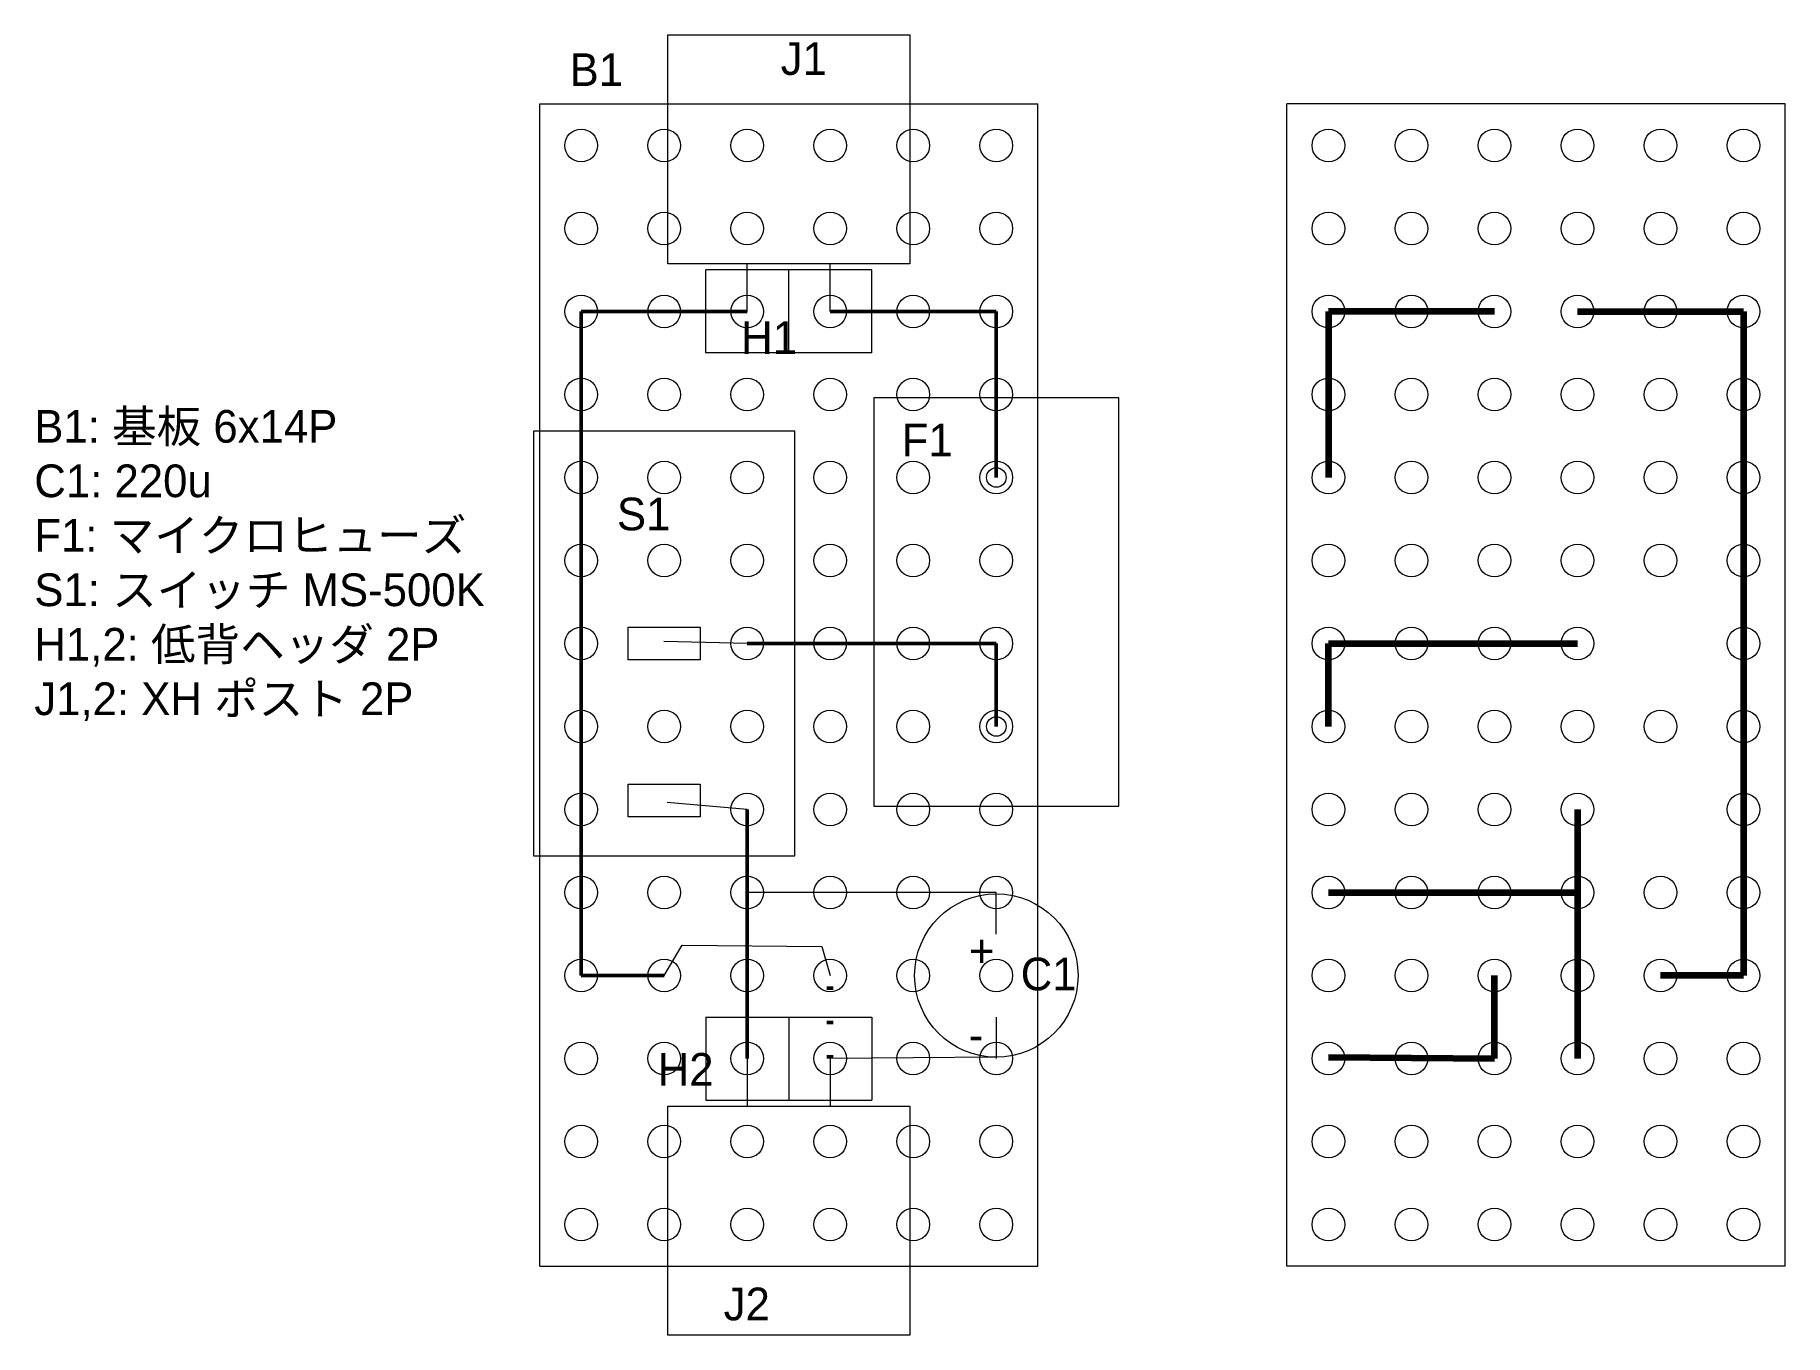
# Model space of a CAD drawing. Extents: x -24.3 to 29.2, y -21.2 to 18.6.
import ezdxf

# ---------------------------------------------------------------- set-up
doc = ezdxf.new("R2010")
doc.units = 0
doc.linetypes.add('DOTTINY', pattern=[0.9525, 0, -0.9525])
doc.layers.get('0').update_dxf_attribs({"linetype": 'CONTINUOUS', "lineweight": 9})
doc.layers.add('0_GND', color=7, linetype='CONTINUOUS', lineweight=15)
doc.layers.add('condenser', color=5, linetype='CONTINUOUS', lineweight=15)
for name, color, linetype, lineweight, true_color in [('5V line', 12, 'CONTINUOUS', 15, 0xd60000), ('crystal', 96, 'CONTINUOUS', 15, 0x008000), ('resister', 132, 'CONTINUOUS', 15, 0x00bebe), ('socket_header', 56, 'CONTINUOUS', 15, 0x808000), ('switch', 136, 'CONTINUOUS', 15, 0x008080), ('terminal', 16, 'CONTINUOUS', 15, 0x800000), ('universal_board', 253, 'CONTINUOUS', 15, 0xa0a0a4)]:
    doc.layers.add(name, color=color, linetype=linetype, lineweight=lineweight, true_color=true_color)
doc.styles.add('azomix', font='azomix')
doc.styles.add('kst32b', font='kst32b')

msp = doc.modelspace()

# ---------------------------------------------------------------- linework, layer by layer
at = {"layer": '0_GND', "lineweight": 50}
for p, q in [((-2.54, 10.16), (-7.62, 10.16)), ((-7.62, 10.16), (-7.62, -10.16)), ((-7.62, -10.16), (-5.08, -10.16))]:
    msp.add_line(p, q, dxfattribs=at)
at = {"layer": '0_GND', "lineweight": 200}
for p, q in [((22.86, 10.16), (27.94, 10.16)), ((27.94, 10.16), (27.94, -10.16)), ((20.32, -12.7), (20.32, -10.16)), ((27.94, -10.16), (25.4, -10.16)), ((15.24, -12.66), (20.32, -12.7))]:
    msp.add_line(p, q, dxfattribs=at)
at = {"layer": '0_GND', "linetype": 'DOTTINY', "lineweight": 100}
msp.add_line((0, -12.7), (0, -10.16), dxfattribs=at)
at = {"layer": '0_GND'}
msp.add_line((5.08, -12.66), (0, -12.7), dxfattribs=at)
at = {"layer": '5V line', "lineweight": 50}
for p, q in [((0, 10.16), (5.08, 10.16)), ((5.08, 10.16), (5.08, 5.08)), ((5.08, 0), (-2.54, 0)), ((5.08, -2.54), (5.08, 0)), ((-2.54, -5.08), (-2.54, -12.7))]:
    msp.add_line(p, q, dxfattribs=at)
at = {"layer": '5V line', "lineweight": 200}
for p, q in [((20.32, 10.16), (15.24, 10.16)), ((15.24, 10.16), (15.24, 5.08)), ((15.24, -2.54), (15.24, 0)), ((15.24, 0), (22.86, 0)), ((22.86, -5.08), (22.86, -12.7)), ((15.24, -7.62), (22.86, -7.62))]:
    msp.add_line(p, q, dxfattribs=at)
at = {"layer": '5V line'}
msp.add_line((5.08, -7.62), (-2.54, -7.62), dxfattribs=at)
at = {"layer": 'condenser'}
for p, q in [((5.08, -8.89), (5.08, -7.62)), ((5.08, -11.43), (5.08, -12.7))]:
    msp.add_line(p, q, dxfattribs=at)
msp.add_circle((5.08, -10.16), 2.5, dxfattribs=at)
at = {"layer": 'crystal'}
for p, q in [((1.33, 7.52), (1.33, -4.98)), ((8.83, 7.52), (1.33, 7.52)), ((8.83, -4.98), (8.83, 7.52)), ((1.33, -4.98), (8.83, -4.98))]:
    msp.add_line(p, q, dxfattribs=at)
for centre in [(5.08, 5.08), (5.08, -2.54)]:
    msp.add_circle(centre, 0.3, dxfattribs=at)
at = {"layer": 'resister'}
for p, q in [((-2.54, 0), (-5.091, 0.058)), ((-2.54, -5.08), (-4.988, -4.865))]:
    msp.add_line(p, q, dxfattribs=at)
msp.add_lwpolyline([(-5.08, -10.16), (-4.529, -9.229), (-0.256, -9.275), (0, -10.16)], dxfattribs=at)
at = {"layer": 'socket_header'}
for p, q in [((-3.81, 8.89), (-3.81, 11.43)), ((-1.27, 11.43), (-3.81, 11.43)), ((-1.27, 8.89), (-1.27, 11.43)), ((-1.27, 8.89), (-1.27, 11.43)), ((1.27, 11.43), (-1.27, 11.43)), ((1.27, 8.89), (1.27, 11.43)), ((-1.27, 8.89), (-3.81, 8.89)), ((1.27, 8.89), (-1.27, 8.89)), ((-3.81, -11.43), (-3.81, -13.97)), ((-3.81, -11.43), (-1.27, -11.43)), ((-1.27, -11.43), (-1.27, -13.97)), ((-1.27, -11.43), (1.27, -11.43)), ((-1.27, -11.43), (-1.27, -13.97)), ((1.27, -11.43), (1.27, -13.97)), ((-3.81, -13.97), (-1.27, -13.97)), ((-1.27, -13.97), (1.27, -13.97))]:
    msp.add_line(p, q, dxfattribs=at)
at = {"layer": 'switch'}
for p, q in [((-1.08, 6.5), (-9.08, 6.5)), ((-9.08, 6.5), (-9.08, -6.5)), ((-1.08, -6.5), (-1.08, 6.5)), ((-6.18, -0.5), (-6.18, 0.5)), ((-6.18, 0.5), (-3.98, 0.5)), ((-3.98, 0.5), (-3.98, -0.5)), ((-3.98, -0.5), (-6.18, -0.5)), ((-6.18, -5.3), (-6.18, -4.3)), ((-6.18, -4.3), (-3.98, -4.3)), ((-3.98, -4.3), (-3.98, -5.3)), ((-3.98, -5.3), (-6.18, -5.3)), ((-9.08, -6.5), (-1.08, -6.5))]:
    msp.add_line(p, q, dxfattribs=at)
at = {"layer": 'terminal'}
for p, q in [((-4.97, 11.62), (-4.97, 18.62)), ((-4.97, 18.62), (2.43, 18.62)), ((2.43, 18.62), (2.43, 11.62)), ((2.43, 11.62), (-4.97, 11.62)), ((-2.54, 10.16), (-2.54, 11.62)), ((0, 10.16), (0, 11.62)), ((-2.54, -12.7), (-2.54, -14.16)), ((0, -12.7), (0, -14.16)), ((-4.97, -21.16), (-4.97, -14.16)), ((-4.97, -14.16), (2.43, -14.16)), ((2.43, -14.16), (2.43, -21.16)), ((2.43, -21.16), (-4.97, -21.16))]:
    msp.add_line(p, q, dxfattribs=at)
at = {"layer": 'universal_board'}
for p, q in [((-8.89, -19.05), (-8.89, 16.51)), ((-8.89, 16.51), (6.35, 16.51)), ((6.35, -19.05), (6.35, 16.51)), ((13.97, -19.05), (13.97, 16.51)), ((29.21, 16.51), (13.97, 16.51)), ((29.21, -19.05), (29.21, 16.51)), ((-8.89, -19.05), (6.35, -19.05)), ((29.21, -19.05), (13.97, -19.05))]:
    msp.add_line(p, q, dxfattribs=at)
for centre in [(-7.62, 15.24), (-5.08, 15.24), (-2.54, 15.24), (0, 15.24), (2.54, 15.24), (5.08, 15.24), (15.24, 15.24), (17.78, 15.24), (20.32, 15.24), (22.86, 15.24), (25.4, 15.24), (27.94, 15.24), (-7.62, 12.7), (-5.08, 12.7), (-2.54, 12.7), (0, 12.7), (2.54, 12.7), (5.08, 12.7), (15.24, 12.7), (17.78, 12.7), (20.32, 12.7), (22.86, 12.7), (25.4, 12.7), (27.94, 12.7), (-7.62, 10.16), (-5.08, 10.16), (-2.54, 10.16), (0, 10.16), (2.54, 10.16), (5.08, 10.16), (15.24, 10.16), (17.78, 10.16), (20.32, 10.16), (22.86, 10.16), (25.4, 10.16), (27.94, 10.16), (-7.62, 7.62), (-5.08, 7.62), (-2.54, 7.62), (0, 7.62), (2.54, 7.62), (5.08, 7.62), (15.24, 7.62), (17.78, 7.62), (20.32, 7.62), (22.86, 7.62), (25.4, 7.62), (27.94, 7.62), (-7.62, 5.08), (-5.08, 5.08), (-2.54, 5.08), (0, 5.08), (2.54, 5.08), (5.08, 5.08), (15.24, 5.08), (17.78, 5.08), (20.32, 5.08), (22.86, 5.08), (25.4, 5.08), (27.94, 5.08), (-7.62, 2.54), (-5.08, 2.54), (-2.54, 2.54), (0, 2.54), (2.54, 2.54), (5.08, 2.54), (15.24, 2.54), (17.78, 2.54), (20.32, 2.54), (22.86, 2.54), (25.4, 2.54), (27.94, 2.54), (-7.62, 0), (-2.54, 0), (0, 0), (2.54, 0), (5.08, 0), (15.24, 0), (17.78, 0), (20.32, 0), (22.86, 0), (27.94, 0), (-7.62, -2.54), (-5.08, -2.54), (-2.54, -2.54), (0, -2.54), (2.54, -2.54), (5.08, -2.54), (15.24, -2.54), (17.78, -2.54), (20.32, -2.54), (22.86, -2.54), (25.4, -2.54), (27.94, -2.54), (-7.62, -5.08), (-2.54, -5.08), (0, -5.08), (2.54, -5.08), (5.08, -5.08), (15.24, -5.08), (17.78, -5.08), (20.32, -5.08), (22.86, -5.08), (27.94, -5.08), (-7.62, -7.62), (-5.08, -7.62), (-2.54, -7.62), (0, -7.62), (2.54, -7.62), (5.08, -7.62), (15.24, -7.62), (17.78, -7.62), (20.32, -7.62), (22.86, -7.62), (25.4, -7.62), (27.94, -7.62), (-7.62, -10.16), (-5.08, -10.16), (-2.54, -10.16), (0, -10.16), (2.54, -10.16), (5.08, -10.16), (15.24, -10.16), (17.78, -10.16), (20.32, -10.16), (22.86, -10.16), (25.4, -10.16), (27.94, -10.16), (-7.62, -12.7), (-5.08, -12.7), (-2.54, -12.7), (0, -12.7), (2.54, -12.7), (5.08, -12.7), (15.24, -12.7), (17.78, -12.7), (20.32, -12.7), (22.86, -12.7), (25.4, -12.7), (27.94, -12.7), (-7.62, -15.24), (-5.08, -15.24), (-2.54, -15.24), (0, -15.24), (2.54, -15.24), (5.08, -15.24), (15.24, -15.24), (17.78, -15.24), (20.32, -15.24), (22.86, -15.24), (25.4, -15.24), (27.94, -15.24), (-7.62, -17.78), (-5.08, -17.78), (-2.54, -17.78), (0, -17.78), (2.54, -17.78), (5.08, -17.78), (15.24, -17.78), (17.78, -17.78), (20.32, -17.78), (22.86, -17.78), (25.4, -17.78), (27.94, -17.78)]:
    msp.add_circle(centre, 0.5, dxfattribs=at)

# ---------------------------------------------------------------- texts
at = {"insert": (-24.352, 2.384), "char_height": 1, "width": 13.45222, "attachment_point": 4, "style": 'kst32b'}
msp.add_mtext('B1: 基板 6x14P\\PC1: 220u\\PF1: マイクロヒューズ\\PS1: スイッチ MS-500K\\PH1,2: 低背ヘッダ 2P\\PJ1,2: XH ポスト 2P', dxfattribs=at)
at = {"layer": 'condenser', "char_height": 1, "attachment_point": 4, "line_spacing_factor": 1.54, "style": 'kst32b'}
for s, insert, width in [('+\\P-', (4.241, -10.689), 0.41667), ('C1', (5.827, -10.12), 1.20222)]:
    msp.add_mtext(s, dxfattribs=dict(at, insert=insert, width=width))
at = {"layer": 'crystal', "insert": (2.186, 6.226), "char_height": 1, "width": 0.91111, "attachment_point": 4, "line_spacing_factor": 1.54, "style": 'azomix'}
msp.add_mtext('F1', dxfattribs=at)
at = {"layer": 'socket_header', "char_height": 1, "attachment_point": 4, "line_spacing_factor": 1.54, "style": 'kst32b'}
for s, insert, width in [('H1', (-2.726, 9.361), 1.09778), ('H2', (-5.28, -13.03), 1.20222)]:
    msp.add_mtext(s, dxfattribs=dict(at, insert=insert, width=width))
at = {"layer": 'switch', "insert": (-6.527, 3.956), "char_height": 1, "width": 1.16667, "attachment_point": 4, "line_spacing_factor": 1.54, "style": 'kst32b'}
msp.add_mtext('S1', dxfattribs=at)
at = {"layer": 'terminal', "char_height": 1, "attachment_point": 4, "line_spacing_factor": 1.54, "style": 'kst32b'}
for s, insert, width in [('J1', (-1.517, 17.892), 1.13222), ('J2', (-3.26, -20.217), 1.23667)]:
    msp.add_mtext(s, dxfattribs=dict(at, insert=insert, width=width))
at = {"layer": 'universal_board', "insert": (-7.975, 17.559), "char_height": 1, "width": 1.20222, "attachment_point": 4, "line_spacing_factor": 1.54, "style": 'kst32b'}
msp.add_mtext('B1', dxfattribs=at)

doc.saveas('drawing.dxf')
